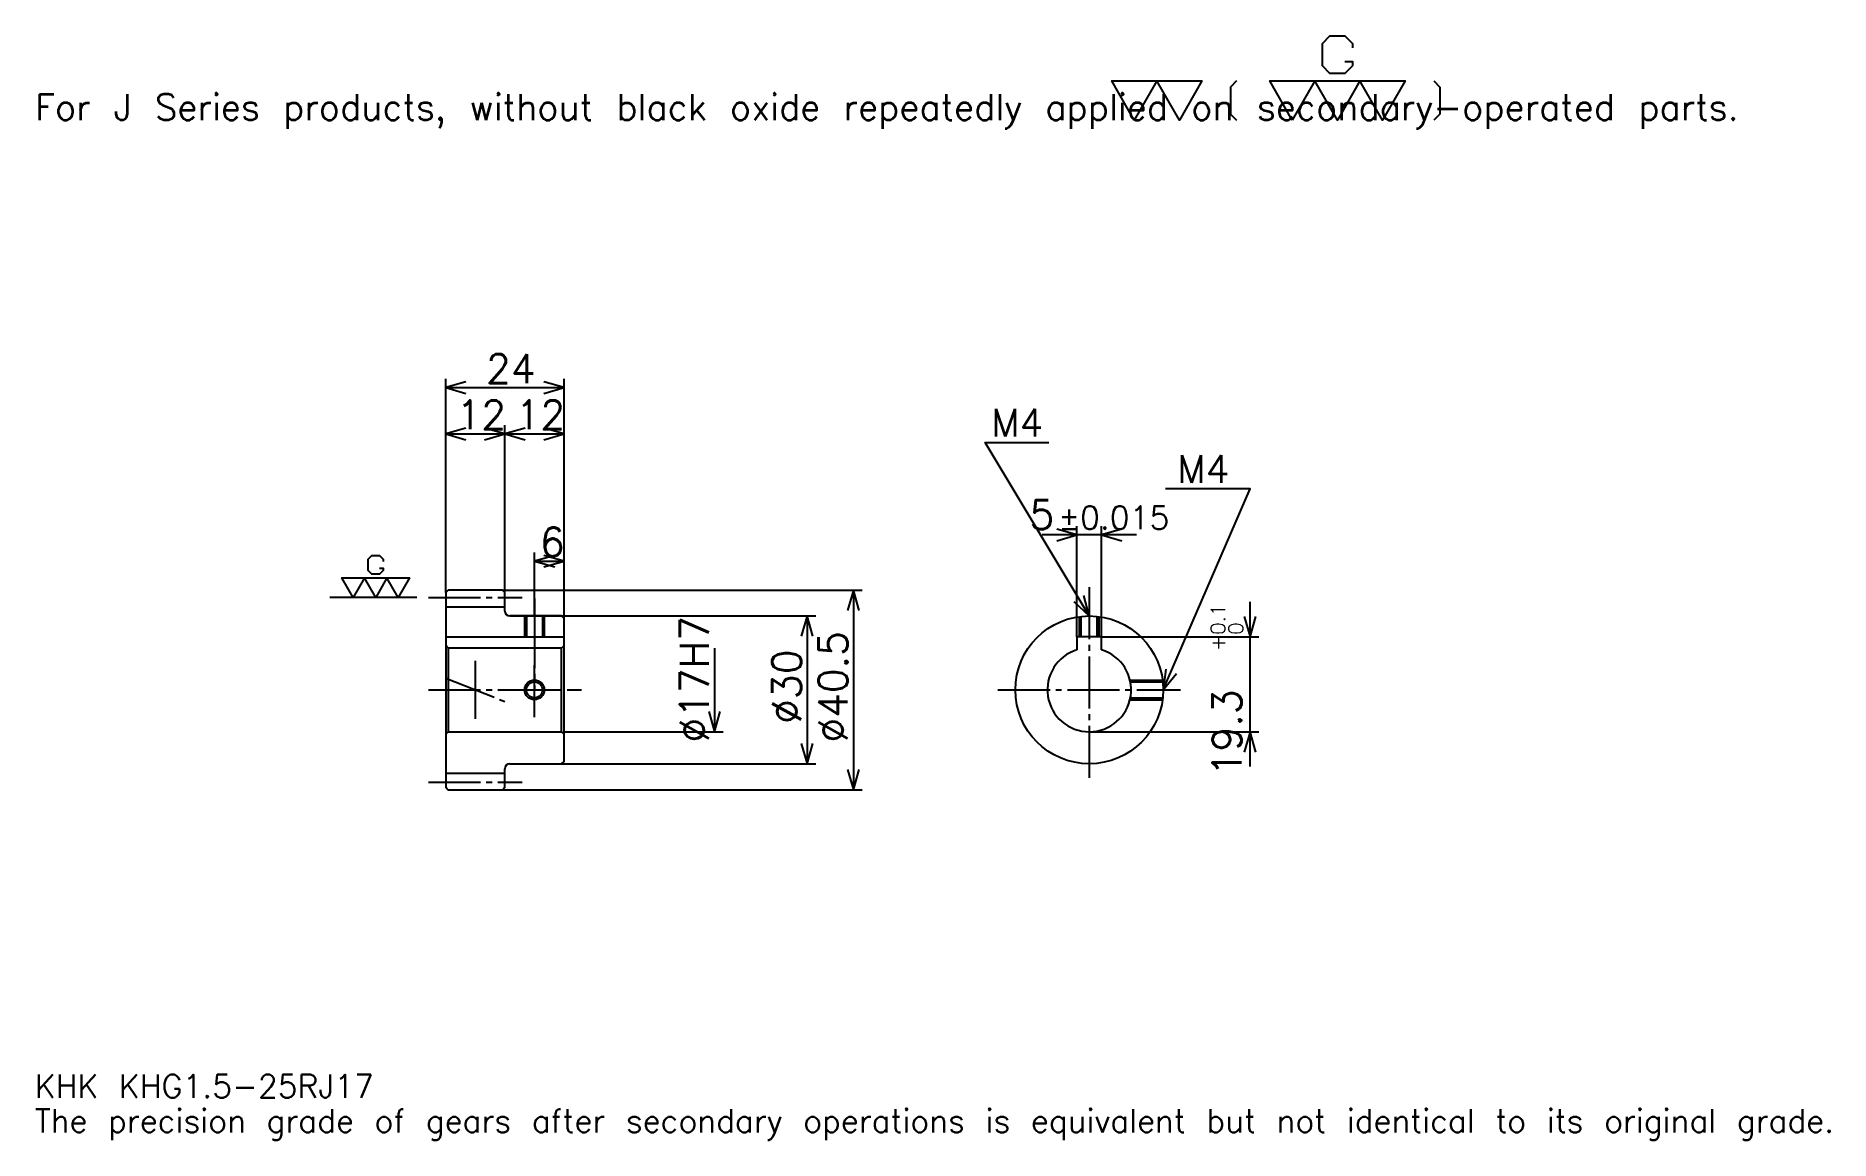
# Model space of a CAD drawing. Extents: x 12 to 376, y 4 to 228.
import ezdxf

# ---------------------------------------------------------------- set-up
doc = ezdxf.new("R2010")
doc.units = 0
doc.linetypes.add('DASHDOT', pattern=[14.086956, 10.565217, -1.173913, 1.173913, -1.173913])
doc.layers.get('0').update_dxf_attribs({"linetype": 'CONTINUOUS'})
doc.layers.add('DASHDOT', color=6, linetype='DASHDOT')
doc.styles.add('KANJI', font='TXT', dxfattribs={"bigfont": 'BIGFONT'})

msp = doc.modelspace()

# ---------------------------------------------------------------- linework, layer by layer
at = {"color": 5}
for p, q in [((95.08696, 115.923912), (95.08696, 158.771729)), ((95.08696, 157.010864), (119.08696, 157.010864)), ((119.08696, 115.923912), (119.08696, 158.771729)), ((107.08696, 115.923912), (107.08696, 149.380432)), ((95.08696, 147.619568), (107.08696, 147.619568)), ((107.08696, 147.619568), (119.08696, 147.619568)), ((223.152176, 106.473915), (223.152176, 128.869568)), ((228.152176, 106.473915), (228.152176, 128.869568)), ((235.195648, 127.108696), (216.108704, 127.108696)), ((113.08696, 115.923912), (113.08696, 123.554344)), ((113.08696, 121.793472), (119.08696, 121.793472)), ((95.08696, 115.423912), (95.08696, 115.923912)), ((106.58696, 115.923912), (119.08696, 115.923912)), ((107.08696, 115.423912), (107.08696, 115.923912)), ((113.08696, 110.673912), (113.08696, 115.923912)), ((113.08696, 110.673912), (113.08696, 115.923912)), ((119.08696, 115.923912), (179.543488, 115.923912)), ((119.08696, 110.173912), (119.08696, 115.923912)), ((177.782608, 115.923912), (177.782608, 75.423912)), ((258.260864, 80.130432), (258.260864, 113.517395)), ((108.08696, 110.673912), (119.08696, 110.673912)), ((119.08696, 110.673912), (170.152191, 110.673912)), ((168.391312, 110.673912), (168.391312, 80.673912)), ((228.152176, 106.473915), (260.021729, 106.473915)), ((149.608704, 104.173912), (149.608704, 87.173912)), ((119.08696, 87.173912), (151.369568, 87.173912)), ((225.652176, 87.173912), (260.021729, 87.173912)), ((108.08696, 80.673912), (119.08696, 80.673912)), ((119.08696, 80.673912), (170.152191, 80.673912)), ((106.58696, 75.423912), (119.08696, 75.423912)), ((119.08696, 75.423912), (179.543488, 75.423912))]:
    msp.add_line(p, q, dxfattribs=at)
at = {"color": 7}
for p, q in [((89.217392, 114.423912), (71.608704, 114.423912)), ((101.08696, 101.54348), (101.08696, 89.804344))]:
    msp.add_line(p, q, dxfattribs=at)
at = {"color": 4}
for p, q in [((95.08696, 112.548912), (107.08696, 112.548912)), ((95.08696, 106.473915), (119.08696, 106.473915)), ((95.58696, 104.173912), (95.58696, 87.173912)), ((118.58696, 104.173912), (119.08696, 104.673912)), ((118.58696, 87.173912), (119.08696, 86.673912)), ((95.08696, 78.798912), (107.08696, 78.798912))]:
    msp.add_line(p, q, dxfattribs=at)
at = {"color": 7}
for points in [[(277.513031, 223.207825), (279.039124, 223.207825), (279.039124, 222.292175), (277.513031, 220.766098), (274.460876, 220.766098), (272.934784, 222.292175), (272.934784, 226.870438), (274.460876, 228.39653), (277.513031, 228.39653), (279.039124, 226.870438), (279.039124, 225.954788)], [(234.782608, 211.304352), (230.204346, 219.240005), (248.517395, 219.240005), (243.939133, 211.304352), (239.36087, 219.240005), (234.782608, 211.304352)], [(255.537384, 219.240005), (254.316528, 218.019135), (254.316528, 212.525223), (255.537384, 211.304352)], [(266.830444, 211.304352), (262.252167, 219.240005), (289.721741, 219.240005), (285.143494, 211.304352), (280.565216, 219.240005), (275.986938, 211.304352), (271.408691, 219.240005), (266.830444, 211.304352)], [(295.520874, 219.240005), (296.74173, 218.019135), (296.74173, 212.525223), (295.520874, 211.304352)], [(81.64566, 120.375656), (82.408699, 120.375656), (82.408699, 119.917824), (81.64566, 119.154785), (80.119568, 119.154785), (79.356522, 119.917824), (79.356522, 122.206955), (80.119568, 122.970001), (81.64566, 122.970001), (82.408699, 122.206955), (82.408699, 121.74913)], [(76.304352, 114.423912), (74.015221, 118.391739), (87.750008, 118.391739), (85.460876, 114.423912), (83.171745, 118.391739), (80.882614, 114.423912), (78.593483, 118.391739), (76.304352, 114.423912)]]:
    msp.add_lwpolyline(points, dxfattribs=at)
at = {"color": 5}
for points in [[(99.195656, 158.184784), (95.08696, 157.010864), (99.195656, 155.83696)], [(114.978264, 155.83696), (119.08696, 157.010864), (114.978264, 158.184784)], [(99.195656, 148.793472), (95.08696, 147.619568), (99.195656, 146.445648)], [(102.978264, 146.445648), (107.08696, 147.619568), (102.978264, 148.793472)], [(111.195656, 148.793472), (107.08696, 147.619568), (111.195656, 146.445648)], [(114.978264, 146.445648), (119.08696, 147.619568), (114.978264, 148.793472)], [(225.652176, 110.673912), (204.521744, 145.891296), (217.434784, 145.891296)], [(240.652176, 95.673912), (258.260864, 136.5), (241.12175, 136.5)], [(219.043488, 125.934784), (223.152176, 127.108696), (219.043488, 128.282608)], [(232.260864, 128.282608), (228.152176, 127.108696), (232.260864, 125.934784)], [(117.195656, 122.967392), (113.08696, 121.793472), (117.195656, 120.619568)], [(114.978264, 120.619568), (119.08696, 121.793472), (114.978264, 122.967392)], [(178.956512, 111.815216), (177.782608, 115.923912), (176.608704, 111.815216)], [(222.531647, 113.593117), (225.652176, 110.673912), (224.544891, 114.801064)], [(169.565216, 106.565216), (168.391312, 110.673912), (167.217407, 106.565216)], [(257.086945, 110.582611), (258.260864, 106.473915), (259.434784, 110.582611)], [(241.201477, 99.911568), (240.652176, 95.673912), (243.357315, 98.981728)], [(148.434784, 91.282608), (149.608704, 87.173912), (150.782608, 91.282608)], [(167.217407, 84.782608), (168.391312, 80.673912), (169.565216, 84.782608)], [(259.434784, 83.065216), (258.260864, 87.173912), (257.086945, 83.065216)], [(176.608704, 79.532608), (177.782608, 75.423912), (178.956512, 79.532608)]]:
    msp.add_lwpolyline(points, dxfattribs=at)
at = {"color": 4}
for points in [[(107.08696, 111.673912), (107.08696, 115.423912), (106.58696, 115.923912), (95.58696, 115.923912), (95.08696, 115.423912), (95.08696, 86.673912)], [(108.08696, 80.673912), (118.58696, 80.673912), (119.08696, 81.173912), (119.08696, 110.173912), (118.58696, 110.673912), (108.08696, 110.673912)], [(111.08696, 110.673912), (111.08696, 106.473915)], [(111.466957, 110.673912), (111.466957, 106.473915)], [(114.706963, 110.673912), (114.706963, 106.473915)], [(115.08696, 110.673912), (115.08696, 106.473915)], [(223.652176, 106.473915), (223.652176, 110.539978)], [(224.032181, 106.473915), (224.032181, 110.586174)], [(227.272171, 106.473915), (227.272171, 110.586174)], [(227.652176, 106.473915), (227.652176, 110.539978)], [(228.152176, 103.797951), (228.152176, 106.473915), (223.152176, 106.473915), (223.152176, 103.797951)], [(95.08696, 86.673912), (95.58696, 87.173912), (118.58696, 87.173912), (118.58696, 104.173912), (95.58696, 104.173912), (95.08696, 104.673912)], [(233.913528, 97.673912), (240.51825, 97.673912)], [(233.996368, 97.293915), (240.564438, 97.293915)], [(233.913528, 93.673912), (240.51825, 93.673912)], [(233.996368, 94.053909), (240.564438, 94.053909)], [(95.08696, 86.673912), (95.08696, 75.923912), (95.58696, 75.423912), (106.58696, 75.423912), (107.08696, 75.923912), (107.08696, 79.673912)]]:
    msp.add_lwpolyline(points, dxfattribs=at)
for centre, radius in [((225.652176, 95.673912), 15), ((113.08696, 95.673912), 1.62)]:
    msp.add_circle(centre, radius, dxfattribs=at)
at = {"color": 7}
msp.add_circle((113.08696, 95.673912), 2, dxfattribs=at)
at = {"color": 4}
for centre, radius, start, end in [((108.08696, 111.673912), 1, 180, 270), ((225.652176, 95.673912), 8.5, 107.10463483, 72.89536517), ((108.08696, 79.673912), 1, 90, 180)]:
    msp.add_arc(centre, radius, start, end, dxfattribs=at)
at = {"layer": 'DASHDOT', "color": 7}
for p, q in [((225.652176, 116.54348), (225.652176, 77.152176)), ((91.565224, 114.423912), (110.608696, 114.423912)), ((113.08696, 110.673912), (113.08696, 95.673912)), ((91.565224, 95.673912), (122.608704, 95.673912)), ((95.08696, 98.037376), (107.08696, 93.310448)), ((207.130432, 95.673912), (244.17392, 95.673912)), ((91.565224, 76.923912), (110.608696, 76.923912))]:
    msp.add_line(p, q, dxfattribs=at)
for points in [[(113.08696, 114.195648), (113.08696, 102.952171)], [(113.08696, 90.152176), (113.08696, 101.195648)], [(107.565224, 95.673912), (118.608704, 95.673912)]]:
    msp.add_lwpolyline(points, dxfattribs=at)

# ---------------------------------------------------------------- texts
at = {"color": 7, "style": 'KANJI'}
for s, height, p in [('For J Series products, without black oxide repeatedly applied on secondary-operated parts.', 5.282609, (11.73913, 211.304352)), ('24', 5.869565, (103.271744, 157.949997)), ('12', 5.869565, (97.271744, 148.558685)), ('12', 5.869565, (109.271744, 148.558685)), ('M4', 5.634783, (205.695648, 147.065216)), ('M4', 5.634783, (243.469574, 137.67392)), ('5', 5.869565, (213.536224, 128.282608)), ('%%p0.015', 4.695652, (219.346375, 128.282608)), ('6', 5.869565, (114.179352, 122.732605)), ('KHK KHG1.5-25RJ17', 4.695652, (11.73913, 12.913043)), ('The precision grade of gears after secondary operations is equivalent but not identical to its original grade.', 4.695652, (11.73913, 5.869565))]:
    msp.add_text(s, height=height, dxfattribs=at).set_placement(p)
for s, height, p in [('%%c17H7', 5.869565, (148.434784, 84.96196)), ('0.1', 2.934783, (253.213043, 106.850433)), ('%%c40.5', 5.869565, (176.608704, 84.96196)), ('+', 2.934783, (253.213043, 103.563477)), ('0', 2.934783, (256.852173, 106.850433)), ('%%c30', 5.869565, (167.217407, 88.777176)), ('19.3', 5.869565, (256.5, 78.157684))]:
    msp.add_text(s, height=height, rotation=90, dxfattribs=at).set_placement(p)

doc.saveas('drawing.dxf')
